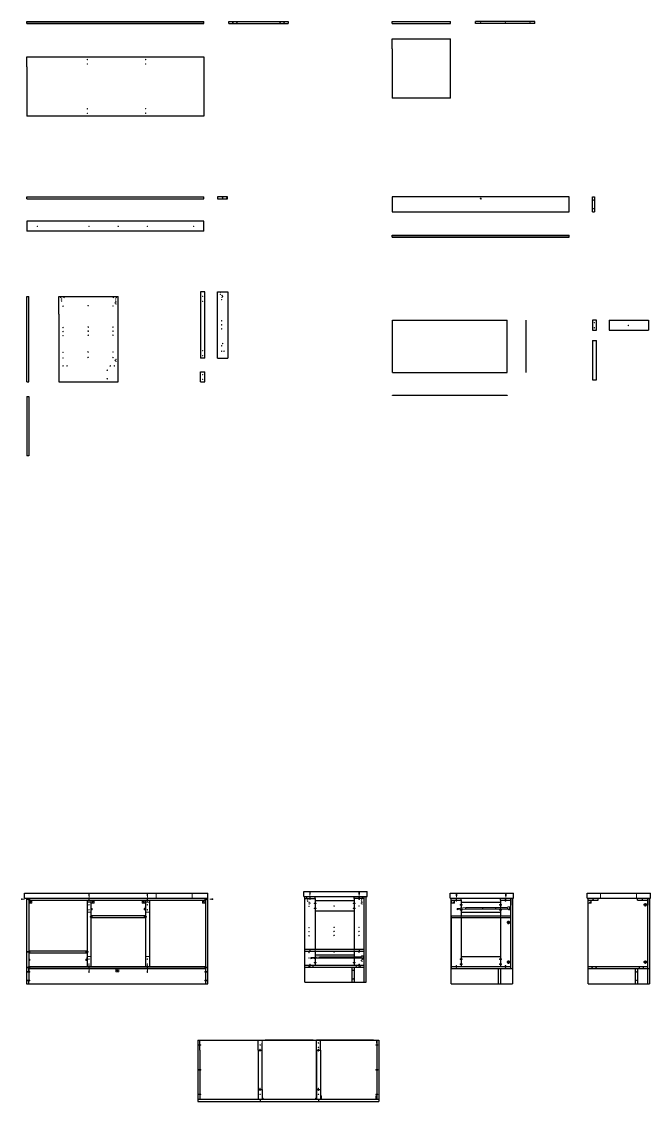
# Model space of a CAD drawing. Header units: millimetres. Extents: x 752 to 3450, y 1167 to 2321.
# Drawn here: x 752 to 1377, y 1233 to 2307 of the extents above; entities that cross this region are included whole.
import ezdxf

# ---------------------------------------------------------------- set-up
doc = ezdxf.new("R2010")
doc.units = ezdxf.units.MM
for name, color, linetype, lineweight in [('Giunzioni', 3, 'Continuous', 18), ('Parti nascoste', 2, 'Continuous', 9), ('Struttura', 7, 'Continuous', 30)]:
    doc.layers.add(name, color=color, linetype=linetype, lineweight=lineweight)

msp = doc.modelspace()

# ---------------------------------------------------------------- linework, layer by layer
at = {"layer": 'Giunzioni'}
for p, q in [((751.8, 1434.7), (752.5, 1434.7)), ((751.8, 1434.7), (751.8, 1434.2)), ((751.8, 1434.2), (752.5, 1434.2)), ((754.8, 1434.4), (752.5, 1434.7)), ((752.5, 1434.2), (754.8, 1434.4)), ((752.7, 1434.2), (752.6, 1434.6)), ((752.8, 1434.2), (752.8, 1434.6)), ((753, 1434.2), (753, 1434.6)), ((753.2, 1434.2), (753.2, 1434.6)), ((753.4, 1434.3), (753.4, 1434.6)), ((753.6, 1434.3), (753.6, 1434.5)), ((753.8, 1434.3), (753.8, 1434.5)), ((754, 1434.3), (754, 1434.5)), ((754.2, 1434.4), (754.2, 1434.5)), ((754.4, 1434.4), (754.4, 1434.4)), ((758.8, 1433.4), (758.8, 1430.4)), ((758.8, 1433.4), (762, 1433.4)), ((762, 1430.4), (758.8, 1430.4)), ((759, 1430.4), (759, 1433.4)), ((759, 1430.4), (759, 1433.4)), ((762, 1433.4), (762, 1430.4)), ((820.8, 1433.4), (820.8, 1430.4)), ((820.8, 1433.4), (824, 1433.4)), ((824, 1430.4), (820.8, 1430.4)), ((821, 1430.4), (821, 1433.4)), ((821, 1430.4), (821, 1433.4)), ((824, 1433.4), (824, 1430.4)), ((874.8, 1433.4), (871.6, 1433.4)), ((871.6, 1433.4), (871.6, 1430.4)), ((871.6, 1430.4), (874.8, 1430.4)), ((874.6, 1430.4), (874.6, 1433.4)), ((874.6, 1430.4), (874.6, 1433.4)), ((874.8, 1433.4), (874.8, 1430.4)), ((934.8, 1433.4), (931.6, 1433.4)), ((931.6, 1433.4), (931.6, 1430.4)), ((931.6, 1430.4), (934.8, 1430.4)), ((934.6, 1430.4), (934.6, 1433.4)), ((934.6, 1430.4), (934.6, 1433.4)), ((934.8, 1433.4), (934.8, 1430.4)), ((938.8, 1434.4), (941, 1434.7)), ((941, 1434.2), (938.8, 1434.4)), ((939.1, 1434.4), (939.1, 1434.4)), ((939.3, 1434.4), (939.3, 1434.5)), ((939.5, 1434.3), (939.5, 1434.5)), ((939.7, 1434.3), (939.7, 1434.5)), ((939.9, 1434.3), (939.9, 1434.5)), ((940.1, 1434.3), (940.1, 1434.6)), ((940.3, 1434.2), (940.3, 1434.6)), ((940.5, 1434.2), (940.5, 1434.6)), ((940.7, 1434.2), (940.7, 1434.6)), ((940.9, 1434.2), (940.9, 1434.6)), ((941.8, 1434.7), (941, 1434.7)), ((941.8, 1434.2), (941, 1434.2)), ((941.8, 1434.7), (941.8, 1434.2)), ((1178.9, 1433.4), (1178.9, 1430.4)), ((1178.9, 1433.4), (1182.1, 1433.4)), ((1178.9, 1430.4), (1182.1, 1430.4)), ((1179.1, 1430.4), (1179.1, 1433.4)), ((1182.1, 1430.4), (1182.1, 1433.4)), ((1237.9, 1430.4), (1237.9, 1430.4)), ((1315, 1433.4), (1315, 1430.4)), ((1315, 1433.4), (1318.2, 1433.4)), ((1315, 1430.4), (1318.2, 1430.4)), ((1315.2, 1430.4), (1315.2, 1433.4)), ((1318.2, 1430.4), (1318.2, 1433.4)), ((1373.7, 1429.4), (1370.5, 1429.4)), ((1370.5, 1429.4), (1370.5, 1428.4)), ((1370.5, 1428.4), (1373.7, 1428.4)), ((1371.4, 1430.2), (1371.4, 1429.4)), ((1371.4, 1430.2), (1371.4, 1430.2)), ((1371.4, 1430.2), (1372.2, 1430.2)), ((1371.4, 1427.6), (1371.4, 1428.4)), ((1372.2, 1429.4), (1372.2, 1430.2)), ((1372.2, 1428.4), (1372.2, 1427.6)), ((1374, 1430.4), (1373.7, 1430.4)), ((1373.7, 1430.4), (1373.7, 1427.4)), ((1374, 1430.4), (1374, 1427.4)), ((1374, 1430.4), (1374, 1430.4)), ((820.8, 1426.8), (820.8, 1423.8)), ((820.8, 1426.8), (821, 1426.8)), ((821, 1423.8), (820.8, 1423.8)), ((821, 1426.8), (821, 1423.8)), ((822, 1425.3), (821, 1425.3)), ((821, 1423.8), (822, 1423.8)), ((822, 1425.3), (822, 1423.8)), ((873.6, 1425.3), (874.6, 1425.3)), ((873.6, 1425.3), (873.6, 1423.8)), ((874.6, 1423.8), (873.6, 1423.8)), ((874.8, 1426.8), (874.6, 1426.8)), ((874.6, 1426.8), (874.6, 1423.8)), ((874.6, 1423.8), (874.8, 1423.8)), ((874.8, 1423.8), (874.8, 1426.8)), ((1184.9, 1425.3), (1193.5, 1426.1)), ((1193.5, 1425.8), (1184.9, 1425)), ((1184.9, 1423.8), (1184.9, 1425.3)), ((1184.9, 1423.8), (1184.9, 1425.3)), ((1193.5, 1424.6), (1184.9, 1423.8)), ((1234.5, 1426.1), (1193.5, 1426.1)), ((1193.5, 1425.8), (1233, 1425.8)), ((1193.5, 1424.6), (1235.2, 1424.6)), ((1234.5, 1425.8), (1233, 1425.8)), ((1235.5, 1426.8), (1234.5, 1426.1)), ((1234.5, 1426.1), (1234.5, 1425.8)), ((1236.2, 1423.8), (1235.2, 1424.6)), ((1237.7, 1426.8), (1235.5, 1426.8)), ((1237.7, 1423.8), (1236.2, 1423.8)), ((1237.7, 1426.8), (1237.7, 1423.8)), ((1371.4, 1427.6), (1372.2, 1427.6)), ((1374, 1427.4), (1373.7, 1427.4)), ((1237.6, 1411.9), (1234.4, 1411.9)), ((1234.4, 1411.9), (1234.4, 1410.9)), ((1234.4, 1410.9), (1237.6, 1410.9)), ((1235.3, 1412.7), (1235.3, 1411.9)), ((1235.3, 1412.7), (1235.3, 1412.7)), ((1235.3, 1412.7), (1236.1, 1412.7)), ((1235.3, 1410.1), (1235.3, 1410.9)), ((1235.3, 1410.1), (1236.1, 1410.1)), ((1236.1, 1411.9), (1236.1, 1412.7)), ((1236.1, 1410.9), (1236.1, 1410.1)), ((1237.9, 1412.9), (1237.6, 1412.9)), ((1237.6, 1412.9), (1237.6, 1409.9)), ((1237.9, 1409.9), (1237.6, 1409.9)), ((1237.9, 1412.9), (1237.9, 1409.9)), ((758.8, 1376.4), (758.8, 1373.4)), ((758.8, 1376.4), (759, 1376.4)), ((759, 1376.4), (759, 1373.4)), ((760, 1374.9), (759, 1374.9)), ((760, 1374.9), (760, 1373.4)), ((815.6, 1373.4), (815.6, 1374.9)), ((815.6, 1374.9), (816.6, 1374.9)), ((815.6, 1374.9), (815.6, 1373.4)), ((816.8, 1376.4), (816.6, 1376.4)), ((816.6, 1376.4), (816.6, 1373.4)), ((816.8, 1373.4), (816.8, 1376.4)), ((1039.5, 1376.5), (1048.1, 1377.2)), ((1048.1, 1376.9), (1039.5, 1376.2)), ((1039.5, 1375), (1039.5, 1376.5)), ((1039.5, 1375), (1039.5, 1376.5)), ((1048.1, 1375.7), (1039.5, 1375)), ((1089.1, 1377.2), (1048.1, 1377.2)), ((1048.1, 1376.9), (1087.5, 1376.9)), ((1048.1, 1375.7), (1089.8, 1375.7)), ((1089.1, 1376.9), (1087.5, 1376.9)), ((1090, 1378), (1089.1, 1377.2)), ((1089.1, 1377.2), (1089.1, 1376.9)), ((1090.8, 1375), (1089.8, 1375.7)), ((1092.3, 1378), (1090, 1378)), ((1092.3, 1375), (1090.8, 1375)), ((1092.3, 1378), (1092.3, 1375)), ((1094.5, 1378), (1094.5, 1378)), ((758.8, 1373.4), (760, 1373.4)), ((816.6, 1373.4), (815.6, 1373.4)), ((816.6, 1373.4), (816.8, 1373.4)), ((1080.5, 1367), (1077.3, 1367)), ((1077.3, 1367), (1077.3, 1366.8)), ((1077.3, 1366.8), (1080.3, 1366.8)), ((1080.3, 1366.8), (1080.3, 1363.8)), ((1080.3, 1363.8), (1080.5, 1363.8)), ((1080.5, 1363.8), (1080.5, 1367)), ((1225.9, 1365.4), (1222.7, 1365.4)), ((1222.7, 1365.4), (1222.7, 1365.2)), ((1222.7, 1365.2), (1225.7, 1365.2)), ((1225.7, 1365.2), (1225.7, 1362.2)), ((1225.9, 1362.2), (1225.9, 1365.4)), ((1237.6, 1372.4), (1234.4, 1372.4)), ((1234.4, 1372.4), (1234.4, 1371.4)), ((1234.4, 1371.4), (1237.6, 1371.4)), ((1235.3, 1373.2), (1235.3, 1372.4)), ((1235.3, 1373.2), (1235.3, 1373.2)), ((1235.3, 1373.2), (1236.1, 1373.2)), ((1235.3, 1370.6), (1235.3, 1371.4)), ((1235.3, 1370.6), (1236.1, 1370.6)), ((1236.1, 1372.4), (1236.1, 1373.2)), ((1236.1, 1371.4), (1236.1, 1370.6)), ((1237.9, 1373.4), (1237.6, 1373.4)), ((1237.6, 1373.4), (1237.6, 1370.4)), ((1237.9, 1370.4), (1237.6, 1370.4)), ((1237.9, 1373.4), (1237.9, 1370.4)), ((1373.7, 1372.4), (1370.5, 1372.4)), ((1370.5, 1372.4), (1370.5, 1371.4)), ((1370.5, 1371.4), (1373.7, 1371.4)), ((1371.4, 1373.2), (1371.4, 1372.4)), ((1371.4, 1373.2), (1371.4, 1373.2)), ((1371.4, 1373.2), (1372.2, 1373.2)), ((1371.4, 1370.6), (1371.4, 1371.4)), ((1371.4, 1370.6), (1372.2, 1370.6)), ((1372.2, 1372.4), (1372.2, 1373.2)), ((1372.2, 1371.4), (1372.2, 1370.6)), ((1374, 1373.4), (1373.7, 1373.4)), ((1373.7, 1373.4), (1373.7, 1370.4)), ((1374, 1370.4), (1373.7, 1370.4)), ((1374, 1373.4), (1374, 1370.4)), ((1225.7, 1362.2), (1225.9, 1362.2)), ((932.1, 1294.4), (928.9, 1294.4)), ((929.1, 1291.2), (928.9, 1291.2)), ((932.1, 1294.2), (929.1, 1294.2)), ((929.1, 1294.2), (929.1, 1291.2)), ((932.1, 1294.4), (932.1, 1294.2)), ((994.1, 1294.4), (990.9, 1294.4)), ((990.9, 1291.2), (990.9, 1294.4)), ((991.1, 1291.2), (990.9, 1291.2)), ((991.1, 1288.4), (990.9, 1288.4)), ((994.1, 1294.2), (991.1, 1294.2)), ((991.1, 1294.2), (991.1, 1291.2)), ((991.1, 1236.6), (991.1, 1288.4)), ((994.1, 1294.4), (994.1, 1294.2)), ((1041.7, 1294.4), (1041.7, 1294.2)), ((1041.7, 1294.4), (1044.9, 1294.4)), ((1041.7, 1294.2), (1044.7, 1294.2)), ((1044.7, 1294.2), (1044.7, 1291.2)), ((1044.7, 1291.2), (1044.9, 1291.2)), ((1044.7, 1287.4), (1044.7, 1288.4)), ((1044.7, 1288.4), (1044.9, 1288.4)), ((1044.9, 1291.2), (1044.9, 1294.4)), ((1101.7, 1294.4), (1101.7, 1294.2)), ((1101.7, 1294.4), (1104.9, 1294.4)), ((1101.7, 1294.2), (1104.7, 1294.2)), ((1104.7, 1294.2), (1104.7, 1291.2)), ((1104.7, 1291.2), (1104.9, 1291.2)), ((1044.7, 1236.6), (1044.7, 1287.4)), ((991.1, 1238.6), (990.9, 1238.6)), ((991.1, 1235.6), (990.9, 1235.6)), ((991.1, 1235.6), (991.1, 1236.6)), ((991.9, 1236.6), (991.1, 1236.6)), ((991.1, 1235.6), (991.9, 1235.6)), ((991.9, 1236.6), (991.9, 1235.6)), ((1043.9, 1236.6), (1044.7, 1236.6)), ((1043.9, 1236.6), (1043.9, 1235.6)), ((1044.7, 1235.6), (1043.9, 1235.6)), ((1044.7, 1238.6), (1044.9, 1238.6)), ((1044.7, 1235.6), (1044.7, 1236.6)), ((1044.7, 1235.6), (1044.9, 1235.6)), ((1048.9, 1235.7), (1048.9, 1238.9)), ((1048.9, 1238.9), (1049.9, 1238.9)), ((1049.2, 1238), (1048.9, 1238)), ((1048.9, 1237.2), (1049.2, 1237.2)), ((1048.9, 1235.4), (1048.9, 1235.7)), ((1048.9, 1235.7), (1051.9, 1235.7)), ((1049.2, 1237.2), (1049.2, 1238)), ((1049.9, 1238.9), (1049.9, 1235.7)), ((1051.9, 1235.7), (1051.9, 1235.4)), ((1104.9, 1235.7), (1101.9, 1235.7)), ((1101.9, 1235.7), (1101.9, 1235.4)), ((1104.9, 1238.9), (1103.9, 1238.9)), ((1103.9, 1238.9), (1103.9, 1235.7)), ((1104.6, 1237.2), (1104.6, 1238)), ((1104.6, 1238), (1104.9, 1238)), ((1104.9, 1237.2), (1104.6, 1237.2)), ((1104.9, 1235.7), (1104.9, 1238.9)), ((1104.9, 1235.4), (1104.9, 1235.7))]:
    msp.add_line(p, q, dxfattribs=at)
for centre, radius in [((961.8, 2306), 0.25), ((965.8, 2306), 0.25), ((1008.8, 2306), 0.25), ((1012.8, 2306), 0.25), ((1208.2, 2306), 0.248), ((1232.7, 2306), 0.248), ((1257.2, 2306), 0.248), ((817.2, 2269.3), 0.25), ((875.1, 2269.3), 0.25), ((817.2, 2264.9), 0.25), ((875.1, 2264.9), 0.25), ((817.1, 2220.3), 0.25), ((817.1, 2215.8), 0.25), ((875.1, 2220.4), 0.25), ((875.1, 2215.9), 0.25), ((951.6, 2131.8), 0.25), ((955.8, 2131.8), 0.2), ((1208.3, 2131.1), 0.5), ((1320.3, 2129.5), 0.25), ((1320.3, 2121), 0.25), ((767.4, 2103.4), 0.25), ((818.8, 2103.5), 0.25), ((847.8, 2103.5), 0.25), ((876.8, 2103.4), 0.25), ((922.9, 2103.5), 0.25), ((790.6, 2032.7), 0.25), ((791.5, 2031.2), 0.25), ((791.5, 2029.2), 0.25), ((793.9, 2032.7), 0.25), ((842.9, 2032.7), 0.25), ((845.3, 2031.2), 0.25), ((845.3, 2029.2), 0.25), ((846.1, 2032.7), 0.25), ((931.8, 2033.8), 0.25), ((949.4, 2037.8), 0.25), ((949.4, 2035.8), 0.25), ((950.7, 2030.6), 0.248), ((950.9, 2034.7), 0.2), ((950.9, 2032.9), 0.2), ((951.8, 2033.8), 0.2), ((792.9, 2024), 0.248), ((817.9, 2024.5), 0.248), ((842.7, 2024.3), 0.248), ((844.8, 2027.2), 0.2), ((845.7, 2028.1), 0.2), ((845.7, 2026.3), 0.2), ((931.8, 2028.8), 0.25), ((950.7, 2009.5), 0.248), ((1321.3, 2007.6), 0.25), ((792.9, 2002.8), 0.248), ((792.9, 1998.8), 0.248), ((818, 2003.2), 0.248), ((818, 1999.2), 0.248), ((842.7, 2003.2), 0.248), ((842.7, 1999.2), 0.248), ((950.7, 2005.5), 0.248), ((950.7, 2001.5), 0.248), ((1321.3, 2002.6), 0.25), ((1355.1, 2004.9), 0.248), ((792.9, 1994.8), 0.248), ((818, 1995.2), 0.248), ((842.7, 1995.2), 0.248), ((951.7, 1986.9), 0.25), ((792.9, 1978.1), 0.248), ((817.9, 1978.6), 0.248), ((842.7, 1978.5), 0.248), ((931.8, 1979.8), 0.25), ((950.7, 1984.7), 0.248), ((950.7, 1979.3), 0.248), ((953, 1979.3), 0.248), ((792.9, 1972.6), 0.248), ((792.9, 1964.7), 0.25), ((796.9, 1964.7), 0.25), ((817.9, 1973.1), 0.248), ((839.9, 1964.7), 0.25), ((842.7, 1973), 0.248), ((843.9, 1964.7), 0.25), ((844.8, 1970.2), 0.2), ((845.7, 1971.1), 0.2), ((845.7, 1969.3), 0.2), ((931.8, 1974.8), 0.25), ((836.9, 1960.4), 0.25), ((931.8, 1955.9), 0.25), ((836.9, 1951.9), 0.25), ((931.8, 1951.4), 0.25), ((760.5, 1431.9), 0.5), ((822.5, 1431.9), 0.5), ((873.1, 1431.9), 0.5), ((933.1, 1431.9), 0.5), ((1035.2, 1436), 0.25), ((1036.1, 1434.5), 0.25), ((1036.1, 1432.5), 0.25), ((1037.7, 1431.4), 0.2), ((1037.7, 1429.6), 0.2), ((1038.5, 1436), 0.25), ((1038.6, 1430.5), 0.2), ((1062.5, 1427.7), 0.248), ((1087.5, 1436), 0.25), ((1089.4, 1430.5), 0.2), ((1089.8, 1434.5), 0.25), ((1089.8, 1432.5), 0.25), ((1090.3, 1431.4), 0.2), ((1090.3, 1429.6), 0.2), ((1090.7, 1436), 0.25), ((1180.7, 1432.9), 0.25), ((1180.7, 1430.9), 0.25), ((1181.5, 1432.9), 0.25), ((1181.5, 1430.9), 0.25), ((1316.8, 1432.9), 0.25), ((1316.8, 1430.9), 0.25), ((1317.6, 1432.9), 0.25), ((1317.6, 1430.9), 0.25), ((1370.9, 1428.9), 0.2), ((1371.8, 1429.8), 0.2), ((1371.8, 1428), 0.2), ((1372.5, 1428.9), 0.2), ((1037.5, 1427.3), 0.248), ((1087.3, 1427.6), 0.248), ((1185.2, 1424.8), 0.248), ((1193.4, 1425.1), 0.248), ((1210.3, 1425.1), 0.248), ((1223, 1425.1), 0.248), ((1235, 1425.1), 0.248), ((1237, 1424.6), 0.75), ((1236.8, 1426.3), 0.248), ((1237, 1424.6), 0.321), ((1237, 1424.6), 0.0933), ((1062.5, 1406.4), 0.248), ((1087.3, 1406.4), 0.248), ((1234.8, 1411.4), 0.2), ((1235.7, 1412.3), 0.2), ((1235.7, 1410.5), 0.2), ((1236.4, 1411.4), 0.2), ((1037.5, 1406.1), 0.248), ((1037.5, 1402.1), 0.248), ((1037.5, 1398.1), 0.248), ((1062.5, 1402.4), 0.248), ((1062.5, 1398.4), 0.248), ((1087.3, 1402.4), 0.248), ((1087.3, 1398.4), 0.248), ((1037.5, 1381.4), 0.248), ((1037.5, 1375.9), 0.248), ((1039.7, 1375.9), 0.248), ((1047.9, 1376.2), 0.248), ((1062.5, 1381.9), 0.248), ((1062.5, 1376.4), 0.248), ((1064.8, 1376.2), 0.248), ((1077.6, 1376.2), 0.248), ((1087.3, 1381.7), 0.248), ((1087.3, 1376.2), 0.248), ((1089.5, 1376.2), 0.248), ((1090.3, 1374.4), 0.2), ((1091.5, 1375.7), 0.75), ((1091.3, 1377.5), 0.248), ((1091.5, 1375.7), 0.321), ((1091.5, 1375.7), 0.0933), ((1037.5, 1367.9), 0.25), ((1041.5, 1367.9), 0.25), ((1081.5, 1363.7), 0.25), ((1084.5, 1368), 0.25), ((1088.5, 1368), 0.25), ((1089.4, 1373.5), 0.2), ((1090.3, 1372.6), 0.2), ((1234.8, 1371.9), 0.2), ((1235.7, 1372.8), 0.2), ((1235.7, 1371), 0.2), ((1236.4, 1371.9), 0.2), ((1370.9, 1371.9), 0.2), ((1371.8, 1372.8), 0.2), ((1371.8, 1371), 0.2), ((1372.5, 1371.9), 0.2), ((1081.5, 1355.2), 0.25), ((989, 1289.4), 0.25), ((1046.9, 1291.6), 0.25), ((1046.9, 1287.1), 0.25), ((988.9, 1240.4), 0.25), ((1046.9, 1240.5), 0.25)]:
    msp.add_circle(centre, radius, dxfattribs=at)
at = {"layer": 'Parti nascoste'}
for p, q in [((818.5, 1439.3), (818.5, 1438.6)), ((818.5, 1439.3), (819, 1439.3)), ((819, 1439.3), (819, 1438.6)), ((876.5, 1439.3), (876.5, 1438.6)), ((876.5, 1439.3), (877, 1439.3)), ((877, 1439.3), (877, 1438.6)), ((885.6, 1435.4), (885.6, 1440.4)), ((921.5, 1435.4), (921.5, 1440.4)), ((1038.2, 1441), (1038.2, 1440.2)), ((1038.2, 1441), (1038.7, 1441)), ((1038.4, 1438), (1038.2, 1440.2)), ((1038.7, 1440.1), (1038.2, 1440.1)), ((1038.7, 1439.9), (1038.2, 1439.9)), ((1038.6, 1439.7), (1038.3, 1439.7)), ((1038.6, 1439.5), (1038.3, 1439.5)), ((1038.6, 1439.3), (1038.3, 1439.3)), ((1038.6, 1439.1), (1038.3, 1439.1)), ((1038.5, 1438.9), (1038.3, 1438.9)), ((1038.7, 1440.2), (1038.4, 1438)), ((1038.5, 1438.7), (1038.4, 1438.7)), ((1038.7, 1441), (1038.7, 1440.2)), ((1087.2, 1441), (1087.2, 1440.2)), ((1087.2, 1441), (1087.7, 1441)), ((1087.5, 1438), (1087.2, 1440.2)), ((1087.7, 1440.1), (1087.2, 1440.1)), ((1087.7, 1439.9), (1087.2, 1439.9)), ((1087.7, 1439.7), (1087.3, 1439.7)), ((1087.6, 1439.5), (1087.3, 1439.5)), ((1087.6, 1439.3), (1087.3, 1439.3)), ((1087.6, 1439.1), (1087.3, 1439.1)), ((1087.6, 1438.9), (1087.4, 1438.9)), ((1087.5, 1438.7), (1087.4, 1438.7)), ((1087.7, 1440.2), (1087.5, 1438)), ((1087.7, 1441), (1087.7, 1440.2)), ((1183.9, 1439.4), (1183.9, 1438.7)), ((1183.9, 1439.4), (1184.4, 1439.4)), ((1184.2, 1436.4), (1183.9, 1438.7)), ((1184.4, 1438.7), (1184.2, 1436.4)), ((1184.4, 1439.4), (1184.4, 1438.7)), ((1232.9, 1439.4), (1232.9, 1438.7)), ((1232.9, 1439.4), (1233.4, 1439.4)), ((1233.2, 1436.4), (1232.9, 1438.7)), ((1233.4, 1438.7), (1233.2, 1436.4)), ((1233.4, 1439.4), (1233.4, 1438.7)), ((1327.2, 1440.4), (1327.2, 1435.4)), ((1363, 1440.4), (1363, 1435.4)), ((758.8, 1434.7), (757.8, 1434.7)), ((757.8, 1434.7), (757.8, 1434.2)), ((758.8, 1434.2), (757.8, 1434.2)), ((758.8, 1434.7), (759.8, 1434.7)), ((758.8, 1434.2), (759.8, 1434.2)), ((759.8, 1434.7), (759.8, 1434.2)), ((820.8, 1431.4), (816.8, 1431.4)), ((818.8, 1436.3), (818.5, 1438.6)), ((819, 1438.4), (818.5, 1438.4)), ((818.5, 1432.4), (818.5, 1434.4)), ((819, 1434.4), (818.5, 1434.4)), ((818.5, 1432.4), (819, 1432.4)), ((819, 1438.2), (818.6, 1438.2)), ((819, 1438), (818.6, 1438)), ((818.9, 1437.8), (818.6, 1437.8)), ((818.9, 1437.6), (818.6, 1437.6)), ((818.9, 1437.4), (818.6, 1437.4)), ((818.9, 1437.2), (818.7, 1437.2)), ((818.8, 1437), (818.7, 1437)), ((818.8, 1436.8), (818.7, 1436.8)), ((818.8, 1436.6), (818.7, 1436.6)), ((819, 1438.6), (818.8, 1436.3)), ((819, 1432.4), (819, 1434.4)), ((878.8, 1431.4), (874.8, 1431.4)), ((876.8, 1436.3), (876.5, 1438.6)), ((877, 1438.4), (876.5, 1438.4)), ((876.5, 1432.4), (876.5, 1434.4)), ((877, 1434.4), (876.5, 1434.4)), ((876.5, 1432.4), (877, 1432.4)), ((877, 1438.2), (876.6, 1438.2)), ((877, 1438), (876.6, 1438)), ((876.9, 1437.8), (876.6, 1437.8)), ((876.9, 1437.6), (876.6, 1437.6)), ((876.9, 1437.4), (876.6, 1437.4)), ((876.9, 1437.2), (876.7, 1437.2)), ((876.8, 1437), (876.7, 1437)), ((876.8, 1436.8), (876.7, 1436.8)), ((876.8, 1436.6), (876.7, 1436.6)), ((877, 1438.6), (876.8, 1436.3)), ((877, 1432.4), (877, 1434.4)), ((935.8, 1434.7), (933.8, 1434.7)), ((933.8, 1434.7), (933.8, 1434.2)), ((935.8, 1434.2), (933.8, 1434.2)), ((935.8, 1434.2), (935.8, 1434.7)), ((1038.2, 1434), (1038.2, 1436)), ((1038.7, 1436), (1038.2, 1436)), ((1038.7, 1434), (1038.2, 1434)), ((1038.5, 1438.5), (1038.4, 1438.5)), ((1038.5, 1438.3), (1038.4, 1438.3)), ((1038.7, 1434), (1038.7, 1436)), ((1043.5, 1430.6), (1042.5, 1430.6)), ((1042.5, 1430.6), (1042.5, 1430.1)), ((1043.5, 1430.1), (1042.5, 1430.1)), ((1043.5, 1430.6), (1044.5, 1430.6)), ((1043.5, 1430.1), (1044.5, 1430.1)), ((1044.5, 1430.6), (1044.5, 1430.1)), ((1082.5, 1430.6), (1081.5, 1430.6)), ((1081.5, 1430.6), (1081.5, 1430.1)), ((1082.5, 1430.1), (1081.5, 1430.1)), ((1082.5, 1430.6), (1083.5, 1430.6)), ((1082.5, 1430.1), (1083.5, 1430.1)), ((1083.5, 1430.6), (1083.5, 1430.1)), ((1087.2, 1434), (1087.2, 1436)), ((1087.7, 1436), (1087.2, 1436)), ((1087.7, 1434), (1087.2, 1434)), ((1087.5, 1438.5), (1087.4, 1438.5)), ((1087.5, 1438.3), (1087.4, 1438.3)), ((1087.7, 1434), (1087.7, 1436)), ((1183.7, 1432.4), (1183.7, 1434.4)), ((1184.2, 1434.4), (1183.7, 1434.4)), ((1184.2, 1432.4), (1183.7, 1432.4)), ((1184.4, 1438.5), (1183.9, 1438.6)), ((1184.4, 1438.4), (1184, 1438.4)), ((1184.4, 1438.2), (1184, 1438.2)), ((1184.3, 1437.9), (1184, 1437.9)), ((1184.3, 1437.7), (1184, 1437.7)), ((1184.3, 1437.6), (1184, 1437.6)), ((1184.3, 1437.4), (1184.1, 1437.4)), ((1184.3, 1437.2), (1184.1, 1437.2)), ((1184.2, 1437), (1184.1, 1437)), ((1184.2, 1436.8), (1184.1, 1436.8)), ((1184.2, 1432.4), (1184.2, 1434.4)), ((1188.9, 1429.1), (1187.9, 1429.1)), ((1187.9, 1429.1), (1187.9, 1428.6)), ((1188.9, 1428.6), (1187.9, 1428.6)), ((1188.9, 1429.1), (1189.9, 1429.1)), ((1188.9, 1428.6), (1189.9, 1428.6)), ((1189.9, 1429.1), (1189.9, 1428.6)), ((1227.9, 1429.1), (1226.9, 1429.1)), ((1226.9, 1429.1), (1226.9, 1428.6)), ((1227.9, 1428.6), (1226.9, 1428.6)), ((1227.9, 1429.1), (1228.9, 1429.1)), ((1227.9, 1428.6), (1228.9, 1428.6)), ((1228.9, 1429.1), (1228.9, 1428.6)), ((1232.7, 1432.4), (1232.7, 1434.4)), ((1233.2, 1434.4), (1232.7, 1434.4)), ((1233.2, 1432.4), (1232.7, 1432.4)), ((1233.4, 1438.5), (1233, 1438.6)), ((1233.4, 1438.4), (1233, 1438.4)), ((1233.4, 1438.2), (1233, 1438.2)), ((1233.4, 1437.9), (1233, 1437.9)), ((1233.3, 1437.7), (1233, 1437.7)), ((1233.3, 1437.6), (1233.1, 1437.6)), ((1233.3, 1437.4), (1233.1, 1437.4)), ((1233.3, 1437.2), (1233.1, 1437.2)), ((1233.3, 1437), (1233.1, 1437)), ((1233.2, 1436.8), (1233.2, 1436.8)), ((1233.2, 1432.4), (1233.2, 1434.4)), ((816.8, 1421.4), (820.8, 1421.4)), ((874.8, 1421.4), (878.8, 1421.4)), ((1043.5, 1425.6), (1042.5, 1425.6)), ((1042.5, 1425.6), (1042.5, 1425.1)), ((1043.5, 1425.1), (1042.5, 1425.1)), ((1043.5, 1425.6), (1044.5, 1425.6)), ((1043.5, 1425.1), (1044.5, 1425.1)), ((1044.5, 1425.6), (1044.5, 1425.1)), ((1082.5, 1425.6), (1081.5, 1425.6)), ((1081.5, 1425.6), (1081.5, 1425.1)), ((1082.5, 1425.1), (1081.5, 1425.1)), ((1082.5, 1425.6), (1083.5, 1425.6)), ((1082.5, 1425.1), (1083.5, 1425.1)), ((1083.5, 1425.6), (1083.5, 1425.1)), ((1189.9, 1424.1), (1187.9, 1424.1)), ((1187.9, 1424.1), (1187.9, 1423.8)), ((1187.9, 1423.8), (1187.9, 1423.6)), ((1188.9, 1423.6), (1187.9, 1423.6)), ((1188.9, 1425.7), (1188.9, 1424.2)), ((1188.9, 1423.6), (1189.9, 1423.6)), ((1188.9, 1415.8), (1188.9, 1417.8)), ((1189.9, 1424.1), (1189.9, 1423.8)), ((1189.9, 1423.8), (1189.9, 1423.6)), ((1228.9, 1424.1), (1226.9, 1424.1)), ((1226.9, 1424.1), (1226.9, 1423.8)), ((1226.9, 1423.8), (1226.9, 1423.6)), ((1227.9, 1423.6), (1226.9, 1423.6)), ((1227.9, 1424.6), (1227.9, 1426)), ((1227.9, 1423.6), (1228.9, 1423.6)), ((1227.9, 1415.8), (1227.9, 1417.8)), ((1228.9, 1424.1), (1228.9, 1423.8)), ((1228.9, 1423.8), (1228.9, 1423.6)), ((1237.9, 1423.8), (1237.9, 1423.8)), ((1374, 1423.8), (1374, 1423.8)), ((819.8, 1417.1), (821.8, 1417.1)), ((819.8, 1417.1), (819.8, 1416.6)), ((819.8, 1416.6), (821.8, 1416.6)), ((821.8, 1417.1), (821.8, 1416.6)), ((873.8, 1417.1), (875.8, 1417.1)), ((873.8, 1417.1), (873.8, 1416.6)), ((873.8, 1416.6), (875.8, 1416.6)), ((875.8, 1417.1), (875.8, 1416.6)), ((758.8, 1382.3), (757.8, 1382.3)), ((757.8, 1382.3), (757.8, 1381.8)), ((758.8, 1381.8), (757.8, 1381.8)), ((758.8, 1382.3), (759.8, 1382.3)), ((758.8, 1381.8), (759.8, 1381.8)), ((759.8, 1382.3), (759.8, 1381.8)), ((816.8, 1382.3), (815.8, 1382.3)), ((815.8, 1382.3), (815.8, 1381.8)), ((816.8, 1381.8), (815.8, 1381.8)), ((816.8, 1382.3), (817.8, 1382.3)), ((816.8, 1381.8), (817.8, 1381.8)), ((820.8, 1377.4), (816.8, 1377.4)), ((817.8, 1382.3), (817.8, 1381.8)), ((878.8, 1377.4), (874.8, 1377.4)), ((1043.5, 1376.6), (1042.5, 1376.6)), ((1042.5, 1376.6), (1042.5, 1376.1)), ((1043.5, 1376.1), (1042.5, 1376.1)), ((1043.5, 1384.6), (1043.5, 1382.6)), ((1043.5, 1376.8), (1043.5, 1376.1)), ((1043.5, 1376.6), (1044.5, 1376.6)), ((1043.5, 1376.1), (1044.5, 1376.1)), ((1043.5, 1376.1), (1043.5, 1375.3)), ((1044.5, 1376.6), (1044.5, 1376.1)), ((1082.5, 1376.6), (1081.5, 1376.6)), ((1081.5, 1376.6), (1081.5, 1376.1)), ((1082.5, 1376.1), (1081.5, 1376.1)), ((1082.5, 1384.6), (1082.5, 1382.6)), ((1082.5, 1377.2), (1082.5, 1376.1)), ((1082.5, 1376.6), (1083.5, 1376.6)), ((1082.5, 1376.1), (1083.5, 1376.1)), ((1082.5, 1375.7), (1082.5, 1376.1)), ((1083.5, 1376.6), (1083.5, 1376.1)), ((1188.9, 1375.1), (1187.9, 1375.1)), ((1187.9, 1375.1), (1187.9, 1374.6)), ((1188.9, 1374.6), (1187.9, 1374.6)), ((1188.9, 1375.1), (1189.9, 1375.1)), ((1188.9, 1374.6), (1189.9, 1374.6)), ((1189.9, 1375.1), (1189.9, 1374.6)), ((1227.9, 1375.1), (1226.9, 1375.1)), ((1226.9, 1375.1), (1226.9, 1374.6)), ((1227.9, 1374.6), (1226.9, 1374.6)), ((1227.9, 1375.1), (1228.9, 1375.1)), ((1227.9, 1374.6), (1228.9, 1374.6)), ((1228.9, 1375.1), (1228.9, 1374.6)), ((758.8, 1366.7), (757.8, 1366.7)), ((757.8, 1366.7), (757.8, 1366.2)), ((758.8, 1366.2), (757.8, 1366.2)), ((758.8, 1366.7), (759.8, 1366.7)), ((758.8, 1366.2), (759.8, 1366.2)), ((759.8, 1366.7), (759.8, 1366.2)), ((818.5, 1366.4), (818.5, 1368.4)), ((819, 1368.4), (818.5, 1368.4)), ((818.5, 1366.4), (819, 1366.4)), ((818.8, 1364.4), (818.5, 1362.2)), ((818.8, 1364.1), (818.7, 1364.1)), ((818.8, 1363.9), (818.7, 1363.9)), ((818.8, 1363.7), (818.7, 1363.7)), ((818.9, 1363.5), (818.7, 1363.5)), ((819, 1362.2), (818.8, 1364.4)), ((819, 1366.4), (819, 1368.4)), ((848.3, 1365.4), (845.3, 1365.4)), ((845.3, 1362.2), (845.3, 1365.4)), ((848.3, 1365.4), (848.3, 1362.2)), ((876.5, 1366.4), (876.5, 1368.4)), ((877, 1368.4), (876.5, 1368.4)), ((876.5, 1366.4), (877, 1366.4)), ((876.8, 1364.4), (876.5, 1362.2)), ((876.8, 1364.1), (876.7, 1364.1)), ((876.8, 1363.9), (876.7, 1363.9)), ((876.8, 1363.7), (876.7, 1363.7)), ((876.9, 1363.5), (876.7, 1363.5)), ((877, 1362.2), (876.8, 1364.4)), ((877, 1366.4), (877, 1368.4)), ((934.8, 1366.7), (933.8, 1366.7)), ((933.8, 1366.7), (933.8, 1366.2)), ((934.8, 1366.2), (933.8, 1366.2)), ((934.8, 1366.7), (935.8, 1366.7)), ((934.8, 1366.2), (935.8, 1366.2)), ((935.8, 1366.7), (935.8, 1366.2)), ((1038.2, 1368), (1038.2, 1370)), ((1038.7, 1370), (1038.2, 1370)), ((1038.7, 1368), (1038.2, 1368)), ((1038.7, 1368), (1038.7, 1370)), ((1043.5, 1371.6), (1042.5, 1371.6)), ((1042.5, 1371.6), (1042.5, 1371.1)), ((1043.5, 1371.1), (1042.5, 1371.1)), ((1043.5, 1371.6), (1044.5, 1371.6)), ((1043.5, 1371.1), (1044.5, 1371.1)), ((1044.5, 1371.6), (1044.5, 1371.1)), ((1082.5, 1371.6), (1081.5, 1371.6)), ((1081.5, 1371.6), (1081.5, 1371.1)), ((1082.5, 1371.1), (1081.5, 1371.1)), ((1082.5, 1371.6), (1083.5, 1371.6)), ((1082.5, 1371.1), (1083.5, 1371.1)), ((1083.5, 1371.6), (1083.5, 1371.1)), ((1087.2, 1368), (1087.2, 1370)), ((1087.7, 1370), (1087.2, 1370)), ((1087.7, 1368), (1087.2, 1368)), ((1087.7, 1368), (1087.7, 1370)), ((1183.7, 1366.4), (1183.7, 1368.4)), ((1184.2, 1368.4), (1183.7, 1368.4)), ((1184.2, 1366.4), (1183.7, 1366.4)), ((1184.2, 1366.4), (1184.2, 1368.4)), ((1188.9, 1370.1), (1187.9, 1370.1)), ((1187.9, 1370.1), (1187.9, 1369.6)), ((1188.9, 1369.6), (1187.9, 1369.6)), ((1188.9, 1370.1), (1189.9, 1370.1)), ((1188.9, 1369.6), (1189.9, 1369.6)), ((1189.9, 1370.1), (1189.9, 1369.6)), ((1227.9, 1370.1), (1226.9, 1370.1)), ((1226.9, 1370.1), (1226.9, 1369.6)), ((1227.9, 1369.6), (1226.9, 1369.6)), ((1227.9, 1370.1), (1228.9, 1370.1)), ((1227.9, 1369.6), (1228.9, 1369.6)), ((1228.9, 1370.1), (1228.9, 1369.6)), ((1232.7, 1366.4), (1232.7, 1368.4)), ((1233.2, 1368.4), (1232.7, 1368.4)), ((1233.2, 1366.4), (1232.7, 1366.4)), ((1233.2, 1366.4), (1233.2, 1368.4)), ((758.8, 1362.4), (757.8, 1362.4)), ((757.8, 1362.4), (757.8, 1361.9)), ((758.8, 1361.9), (757.8, 1361.9)), ((758.8, 1353.9), (757.8, 1353.9)), ((757.8, 1353.9), (757.8, 1353.4)), ((758.8, 1353.4), (757.8, 1353.4)), ((758.8, 1362.4), (759.8, 1362.4)), ((758.8, 1361.9), (759.8, 1361.9)), ((758.8, 1353.9), (759.8, 1353.9)), ((758.8, 1353.4), (759.8, 1353.4)), ((759.8, 1362.4), (759.8, 1361.9)), ((759.8, 1353.9), (759.8, 1353.4)), ((819, 1362.5), (818.5, 1362.5)), ((819, 1362.3), (818.5, 1362.3)), ((818.5, 1361.4), (818.5, 1362.2)), ((818.5, 1361.4), (819, 1361.4)), ((818.9, 1363.3), (818.6, 1363.3)), ((818.9, 1363.1), (818.6, 1363.1)), ((818.9, 1362.9), (818.6, 1362.9)), ((819, 1362.7), (818.6, 1362.7)), ((819, 1361.4), (819, 1362.2)), ((848.3, 1362.2), (845.3, 1362.2)), ((877, 1362.5), (876.5, 1362.5)), ((877, 1362.3), (876.5, 1362.3)), ((876.5, 1361.4), (876.5, 1362.2)), ((876.5, 1361.4), (877, 1361.4)), ((876.9, 1363.3), (876.6, 1363.3)), ((876.9, 1363.1), (876.6, 1363.1)), ((876.9, 1362.9), (876.6, 1362.9)), ((877, 1362.7), (876.6, 1362.7)), ((877, 1361.4), (877, 1362.2)), ((934.8, 1362.4), (933.8, 1362.4)), ((933.8, 1362.4), (933.8, 1361.9)), ((934.8, 1361.9), (933.8, 1361.9)), ((934.8, 1353.9), (933.8, 1353.9)), ((933.8, 1353.9), (933.8, 1353.4)), ((934.8, 1353.4), (933.8, 1353.4)), ((934.8, 1362.4), (935.8, 1362.4)), ((934.8, 1361.9), (935.8, 1361.9)), ((934.8, 1353.9), (935.8, 1353.9)), ((934.8, 1353.4), (935.8, 1353.4)), ((935.8, 1362.4), (935.8, 1361.9)), ((935.8, 1353.9), (935.8, 1353.4)), ((928.9, 1289.7), (927.9, 1289.7)), ((927.9, 1289.7), (927.9, 1289.2)), ((928.9, 1289.2), (927.9, 1289.2)), ((928.9, 1289.7), (929.9, 1289.7)), ((928.9, 1289.2), (929.9, 1289.2)), ((929.9, 1289.7), (929.9, 1289.2)), ((1104.9, 1289.7), (1103.9, 1289.7)), ((1103.9, 1289.7), (1103.9, 1289.2)), ((1104.9, 1289.2), (1103.9, 1289.2)), ((1104.9, 1289.7), (1105.9, 1289.7)), ((1104.9, 1289.2), (1105.9, 1289.2)), ((1105.9, 1289.7), (1105.9, 1289.2)), ((988.6, 1284.4), (988.6, 1285.4)), ((989.1, 1285.4), (988.6, 1285.4)), ((988.6, 1284.4), (988.6, 1283.4)), ((989.1, 1283.4), (988.6, 1283.4)), ((989.1, 1284.4), (989.1, 1285.4)), ((989.1, 1284.4), (989.1, 1283.4)), ((1046.6, 1284.4), (1046.6, 1285.4)), ((1047.1, 1285.4), (1046.6, 1285.4)), ((1046.6, 1284.4), (1046.6, 1283.4)), ((1047.1, 1283.4), (1046.6, 1283.4)), ((1047.1, 1284.4), (1047.1, 1285.4)), ((1047.1, 1284.4), (1047.1, 1283.4)), ((927.9, 1264.6), (927.9, 1265.1)), ((927.9, 1265.1), (928.9, 1265.1)), ((928.9, 1264.6), (927.9, 1264.6)), ((929.9, 1265.1), (928.9, 1265.1)), ((928.9, 1264.6), (929.9, 1264.6)), ((929.9, 1264.6), (929.9, 1265.1)), ((1103.9, 1264.6), (1103.9, 1265.1)), ((1103.9, 1265.1), (1104.9, 1265.1)), ((1104.9, 1264.6), (1103.9, 1264.6)), ((1105.9, 1265.1), (1104.9, 1265.1)), ((1104.9, 1264.6), (1105.9, 1264.6)), ((1105.9, 1264.6), (1105.9, 1265.1)), ((988.6, 1245.4), (988.6, 1246.4)), ((989.1, 1246.4), (988.6, 1246.4)), ((988.6, 1245.4), (988.6, 1244.4)), ((989.1, 1245.4), (989.1, 1246.4)), ((989.1, 1245.4), (989.1, 1244.4)), ((1046.6, 1245.4), (1046.6, 1246.4)), ((1047.1, 1246.4), (1046.6, 1246.4)), ((1046.6, 1245.4), (1046.6, 1244.4)), ((1047.1, 1245.4), (1047.1, 1246.4)), ((1047.1, 1245.4), (1047.1, 1244.4)), ((927.9, 1240.1), (927.9, 1240.6)), ((927.9, 1240.6), (928.9, 1240.6)), ((928.9, 1240.1), (927.9, 1240.1)), ((929.9, 1240.6), (928.9, 1240.6)), ((928.9, 1240.1), (929.9, 1240.1)), ((929.9, 1240.1), (929.9, 1240.6)), ((989.1, 1244.4), (988.6, 1244.4)), ((1047.1, 1244.4), (1046.6, 1244.4)), ((1103.9, 1240.1), (1103.9, 1240.6)), ((1103.9, 1240.6), (1104.9, 1240.6)), ((1104.9, 1240.1), (1103.9, 1240.1)), ((1105.9, 1240.6), (1104.9, 1240.6)), ((1104.9, 1240.1), (1105.9, 1240.1)), ((1105.9, 1240.1), (1105.9, 1240.6))]:
    msp.add_line(p, q, dxfattribs=at)
for centre, radius in [((818.8, 1428.9), 0.25), ((876.8, 1428.9), 0.25), ((1320, 1434.4), 0.25), ((1369, 1434.4), 0.25), ((818.8, 1423.9), 0.25), ((876.8, 1423.9), 0.25), ((818.8, 1374.9), 0.25), ((876.8, 1374.9), 0.25), ((1038.5, 1383.6), 0.25), ((1087.5, 1383.6), 0.25), ((818.8, 1369.9), 0.25), ((846.8, 1363.7), 0.5), ((876.8, 1369.9), 0.25), ((1319, 1366.4), 0.25), ((1323, 1366.4), 0.25), ((1366, 1366.4), 0.25), ((1370, 1366.4), 0.25), ((1363, 1362.2), 0.25), ((1363, 1353.7), 0.25)]:
    msp.add_circle(centre, radius, dxfattribs=at)
at = {"layer": 'Struttura'}
for p, q in [((757.1, 2307), (933.1, 2307)), ((757.1, 2305), (757.1, 2307)), ((757.1, 2305), (933.1, 2305)), ((933.1, 2305), (757.1, 2305)), ((933.1, 2305), (933.1, 2307)), ((957.8, 2305), (957.8, 2307)), ((957.8, 2307), (1016.8, 2307)), ((957.8, 2305), (1016.8, 2305)), ((1016.8, 2307), (1016.8, 2305)), ((1120.3, 2307), (1178.3, 2307)), ((1120.3, 2305), (1120.3, 2307)), ((1120.3, 2305), (1178.3, 2305)), ((1178.3, 2305), (1178.3, 2307)), ((1203.2, 2305), (1203.2, 2307)), ((1262.2, 2307), (1203.2, 2307)), ((1262.2, 2305), (1203.2, 2305)), ((1262.2, 2305), (1262.2, 2307)), ((1120.3, 2290), (1178.3, 2290)), ((1120.3, 2280), (1120.3, 2290)), ((1178.3, 2231), (1178.3, 2290)), ((1120.3, 2280), (1120.3, 2231)), ((757.1, 2272.1), (933.1, 2272.1)), ((757.1, 2262.1), (757.1, 2272.1)), ((933.1, 2272.1), (933.1, 2213.1)), ((757.1, 2262.1), (757.1, 2213.1)), ((1178.3, 2231), (1120.3, 2231)), ((933.1, 2213.1), (757.1, 2213.1)), ((757.1, 2132.8), (933.1, 2132.8)), ((757.1, 2130.8), (757.1, 2132.8)), ((757.1, 2130.8), (933.1, 2130.8)), ((933.1, 2130.8), (933.1, 2132.8)), ((956.6, 2132.8), (946.6, 2132.8)), ((946.6, 2132.8), (946.6, 2130.8)), ((946.6, 2130.8), (956.6, 2130.8)), ((956.6, 2130.8), (956.6, 2132.8)), ((1296.3, 2132.8), (1120.3, 2132.8)), ((1120.3, 2132.8), (1120.3, 2117.8)), ((1296.3, 2117.8), (1296.3, 2132.8)), ((1319.3, 2117.8), (1319.3, 2132.8)), ((1319.3, 2132.8), (1321.3, 2132.8)), ((1321.3, 2132.8), (1321.3, 2117.8)), ((1120.3, 2117.8), (1296.3, 2117.8)), ((1319.3, 2117.8), (1321.3, 2117.8)), ((757.1, 2108.5), (757.1, 2098.5)), ((933.1, 2108.5), (757.1, 2108.5)), ((933.1, 2098.5), (933.1, 2108.5)), ((933.1, 2098.5), (757.1, 2098.5)), ((1120.3, 2094.8), (1296.3, 2094.8)), ((1120.3, 2092.8), (1120.3, 2094.8)), ((1296.3, 2092.8), (1296.3, 2094.8)), ((1120.3, 2092.8), (1296.3, 2092.8)), ((1296.3, 2092.8), (1120.3, 2092.8)), ((757.1, 1948.7), (757.1, 2033.7)), ((757.1, 2033.7), (759.1, 2033.7)), ((759.1, 1948.7), (759.1, 2033.7)), ((788.9, 2016.1), (788.9, 2033.7)), ((788.9, 2033.7), (847.9, 2033.7)), ((847.9, 1948.7), (847.9, 2033.7)), ((929.8, 2038.3), (929.8, 1972.3)), ((933.8, 2038.3), (929.8, 2038.3)), ((933.8, 2021.4), (933.8, 2038.3)), ((946.7, 1972.3), (946.7, 2038.3)), ((946.7, 2038.3), (951.5, 2038.3)), ((951.5, 2038.3), (956.7, 2038.3)), ((956.7, 2038.3), (956.7, 1972.3)), ((933.8, 1972.3), (933.8, 2021.4)), ((788.9, 2016.1), (789.1, 2016.1)), ((789.1, 1964.2), (789.1, 2016.1)), ((1120.6, 2010.1), (1234.6, 2010.1)), ((1120.6, 1958.2), (1120.6, 2010.1)), ((1234.6, 1958.2), (1234.6, 2010.1)), ((1253.4, 2010.1), (1253.6, 2010.1)), ((1253.4, 1958.2), (1253.4, 2010.1)), ((1253.6, 1958.2), (1253.6, 2010.1)), ((1319.3, 2010.1), (1319.3, 2000.1)), ((1323.3, 2010.1), (1319.3, 2010.1)), ((1323.3, 2000.1), (1323.3, 2010.1)), ((1336, 2010.1), (1375, 2010.2)), ((1336, 2010.1), (1336, 2000.1)), ((1375, 2010.2), (1375, 2000.1)), ((1319.3, 2000.1), (1323.3, 2000.1)), ((1336, 2000.1), (1375, 2000.1)), ((1319.4, 1989.8), (1319.4, 1950.8)), ((1319.4, 1989.8), (1323.4, 1989.8)), ((1323.4, 1950.8), (1323.4, 1989.8)), ((933.8, 1972.3), (929.8, 1972.3)), ((946.7, 1972.3), (951.5, 1972.3)), ((951.5, 1972.3), (956.7, 1972.3)), ((789.1, 1964.2), (788.9, 1964.2)), ((788.9, 1964.2), (788.9, 1948.7)), ((929.8, 1958.7), (933.8, 1958.7)), ((929.8, 1948.7), (929.8, 1958.7)), ((933.8, 1948.7), (933.8, 1958.7)), ((1120.6, 1958.2), (1234.6, 1958.2)), ((1253.6, 1958.2), (1253.4, 1958.2)), ((757.1, 1948.7), (759.1, 1948.7)), ((788.9, 1948.7), (847.9, 1948.7)), ((929.8, 1948.7), (933.8, 1948.7)), ((1319.4, 1950.8), (1323.4, 1950.8)), ((757.1, 1934.4), (759.1, 1934.4)), ((757.1, 1934.4), (757.1, 1875.4)), ((759.1, 1934.4), (759.1, 1875.4)), ((1120.6, 1935.5), (1234.6, 1935.5)), ((1120.6, 1935.3), (1120.6, 1935.5)), ((1234.6, 1935.3), (1120.6, 1935.3)), ((1234.6, 1935.5), (1234.6, 1935.3)), ((759.1, 1875.4), (757.1, 1875.4)), ((754.8, 1440.4), (936.8, 1440.4)), ((754.8, 1435.4), (754.8, 1440.4)), ((936.8, 1435.4), (936.8, 1440.4)), ((1032.5, 1437), (1032.5, 1442)), ((1032.5, 1442), (1095.5, 1442)), ((1095.5, 1437), (1095.5, 1442)), ((1177.9, 1435.4), (1177.9, 1440.4)), ((1177.9, 1440.4), (1240.9, 1440.4)), ((1240.9, 1435.4), (1240.9, 1440.4)), ((1314, 1435.4), (1314, 1440.4)), ((1314, 1440.4), (1377, 1440.4)), ((1377, 1435.4), (1377, 1440.4)), ((754.8, 1435.4), (936.8, 1435.4)), ((756.8, 1435.4), (756.8, 1350.4)), ((756.8, 1435.4), (758.8, 1435.4)), ((758.8, 1435.4), (934.8, 1435.4)), ((758.8, 1435.4), (758.8, 1434.2)), ((758.8, 1434.7), (758.8, 1435.4)), ((758.8, 1433.4), (758.8, 1434.2)), ((758.8, 1434.2), (758.8, 1382.3)), ((758.8, 1433.4), (818.5, 1433.4)), ((812.8, 1433.4), (816.8, 1433.4)), ((816.8, 1433.4), (816.8, 1382.3)), ((818.5, 1433.4), (877, 1433.4)), ((820.8, 1416.6), (820.8, 1433.4)), ((874.8, 1433.4), (874.8, 1416.6)), ((877, 1433.4), (934.8, 1433.4)), ((878.8, 1433.4), (878.8, 1367.4)), ((878.8, 1433.4), (882.8, 1433.4)), ((934.8, 1435.4), (934.8, 1434.7)), ((934.8, 1435.4), (936.8, 1435.4)), ((934.8, 1434.2), (934.8, 1435.4)), ((934.8, 1434.2), (934.8, 1433.4)), ((934.8, 1366.7), (934.8, 1434.2)), ((936.8, 1350.4), (936.8, 1435.4)), ((1032.5, 1437), (1095.5, 1437)), ((1033.5, 1352), (1033.5, 1437)), ((1033.5, 1435), (1038.2, 1435)), ((1038.2, 1435), (1043.5, 1435)), ((1043.5, 1435), (1043.5, 1437)), ((1043.5, 1435), (1043.5, 1430.1)), ((1043.5, 1433), (1082.5, 1433)), ((1043.5, 1430.1), (1043.5, 1425.1)), ((1082.5, 1435), (1082.5, 1437)), ((1082.5, 1435), (1082.5, 1430.1)), ((1087.2, 1435), (1082.5, 1435)), ((1082.5, 1430.1), (1082.5, 1425.1)), ((1092.5, 1435), (1087.2, 1435)), ((1092.5, 1352), (1092.5, 1437)), ((1094.5, 1430.1), (1094.5, 1437)), ((1094.5, 1352), (1094.5, 1437)), ((1177.9, 1435.4), (1240.9, 1435.4)), ((1178.9, 1350.4), (1178.9, 1435.4)), ((1178.9, 1433.4), (1183.7, 1433.4)), ((1183.7, 1433.4), (1188.9, 1433.4)), ((1188.9, 1433.4), (1188.9, 1435.4)), ((1188.9, 1433.4), (1188.9, 1428.6)), ((1188.9, 1431.4), (1227.9, 1431.4)), ((1188.9, 1428.6), (1188.9, 1425.7)), ((1227.9, 1433.4), (1227.9, 1435.4)), ((1227.9, 1433.4), (1232.7, 1433.4)), ((1227.9, 1433.4), (1227.9, 1429.1)), ((1227.9, 1429.1), (1227.9, 1426)), ((1232.7, 1433.4), (1237.9, 1433.4)), ((1237.9, 1435.4), (1237.9, 1365.4)), ((1239.9, 1428.5), (1239.9, 1435.4)), ((1239.9, 1435.4), (1239.9, 1350.4)), ((1314, 1435.4), (1377, 1435.4)), ((1315, 1350.4), (1315, 1435.4)), ((1315, 1433.4), (1325, 1433.4)), ((1325, 1433.4), (1325, 1435.4)), ((1364, 1433.4), (1364, 1435.4)), ((1364, 1433.4), (1374, 1433.4)), ((1374, 1435.4), (1374, 1350.4)), ((1376, 1428.5), (1376, 1435.4)), ((1376, 1435.4), (1376, 1350.4)), ((874.8, 1417.8), (820.8, 1417.8)), ((820.8, 1417.1), (820.8, 1417.8)), ((874.8, 1417.1), (874.8, 1417.8)), ((1043.5, 1425.1), (1043.5, 1384.6)), ((1043.5, 1423), (1082.5, 1423)), ((1082.5, 1425.1), (1082.5, 1384.6)), ((1178.9, 1417.8), (1179.1, 1417.8)), ((1178.9, 1417.8), (1237.9, 1417.8)), ((1179.1, 1365.9), (1179.1, 1417.8)), ((1188.9, 1424.2), (1188.9, 1417.8)), ((1188.9, 1421.4), (1227.9, 1421.4)), ((1227.9, 1424.6), (1227.9, 1417.8)), ((1315, 1417.8), (1315.2, 1417.8)), ((1315.2, 1365.9), (1315.2, 1417.8)), ((820.8, 1415.8), (820.8, 1416.6)), ((820.8, 1367.4), (820.8, 1416.6)), ((874.8, 1415.8), (820.8, 1415.8)), ((874.8, 1415.8), (874.8, 1416.6)), ((874.8, 1416.6), (874.8, 1367.4)), ((1237.9, 1415.8), (1179.1, 1415.8)), ((1188.9, 1415.8), (1188.9, 1375.1)), ((1227.9, 1415.8), (1227.9, 1375.1)), ((758.8, 1383), (816.8, 1383)), ((758.8, 1382.3), (758.8, 1366.2)), ((758.8, 1381), (816.8, 1381)), ((816.8, 1382.3), (816.8, 1383)), ((816.8, 1381), (816.8, 1382.3)), ((816.8, 1381.8), (816.8, 1367.4)), ((1033.5, 1382.6), (1033.5, 1384.6)), ((1033.5, 1384.6), (1092.5, 1384.6)), ((1092.5, 1382.6), (1033.5, 1382.6)), ((1043.5, 1382.6), (1043.5, 1376.8)), ((1043.5, 1379), (1082.5, 1379)), ((1043.5, 1375.3), (1043.5, 1371.1)), ((1082.5, 1382.6), (1082.5, 1377.2)), ((1082.5, 1375.7), (1082.5, 1371.1)), ((1188.9, 1377.4), (1227.9, 1377.4)), ((1188.9, 1375.1), (1188.9, 1369.6)), ((1227.9, 1375.1), (1227.9, 1369.6)), ((758.8, 1367.4), (818.5, 1367.4)), ((758.8, 1366.7), (758.8, 1367.4)), ((758.8, 1365.4), (758.8, 1366.2)), ((758.8, 1365.4), (934.8, 1365.4)), ((934.8, 1365.4), (758.8, 1365.4)), ((758.8, 1365.4), (758.8, 1362.4)), ((758.8, 1362.4), (758.8, 1365.4)), ((818.5, 1367.4), (877, 1367.4)), ((877, 1367.4), (934.8, 1367.4)), ((934.8, 1366.2), (934.8, 1367.4)), ((934.8, 1365.4), (934.8, 1366.2)), ((934.8, 1362.4), (934.8, 1366.2)), ((934.8, 1361.9), (934.8, 1365.4)), ((1033.5, 1367), (1033.5, 1369)), ((1033.5, 1369), (1038.2, 1369)), ((1033.5, 1367), (1092.5, 1367)), ((1038.2, 1369), (1087.2, 1369)), ((1043.5, 1371.1), (1043.5, 1369)), ((1080.5, 1352), (1080.5, 1367)), ((1082.5, 1371.1), (1082.5, 1369)), ((1082.5, 1367), (1082.5, 1352)), ((1087.2, 1369), (1092.5, 1369)), ((1179.1, 1365.9), (1178.9, 1365.9)), ((1178.9, 1365.4), (1239.9, 1365.4)), ((1179.1, 1367.4), (1183.7, 1367.4)), ((1183.7, 1367.4), (1233.2, 1367.4)), ((1188.9, 1369.6), (1188.9, 1367.4)), ((1225.9, 1350.4), (1225.9, 1365.4)), ((1227.9, 1369.6), (1227.9, 1367.4)), ((1227.9, 1365.4), (1227.9, 1350.4)), ((1233.2, 1367.4), (1237.9, 1367.4)), ((1315.2, 1365.9), (1315, 1365.9)), ((1315, 1365.4), (1376, 1365.4)), ((1315.2, 1367.4), (1374, 1367.4)), ((1362, 1350.4), (1362, 1365.4)), ((1364, 1365.4), (1364, 1350.4)), ((758.8, 1362.4), (758.8, 1353.9)), ((758.8, 1350.4), (758.8, 1353.9)), ((934.8, 1353.9), (934.8, 1361.9)), ((934.8, 1353.9), (934.8, 1361.9)), ((934.8, 1350.4), (934.8, 1353.9)), ((934.8, 1350.4), (934.8, 1353.4)), ((756.8, 1350.4), (758.8, 1350.4)), ((758.8, 1350.4), (934.8, 1350.4)), ((934.8, 1350.4), (936.8, 1350.4)), ((1033.5, 1352), (1094.5, 1352)), ((1178.9, 1350.4), (1239.9, 1350.4)), ((1315, 1350.4), (1376, 1350.4)), ((926.9, 1294.4), (1106.9, 1294.4)), ((926.9, 1294.4), (926.9, 1233.4)), ((928.9, 1284.4), (928.9, 1294.4)), ((986.9, 1284.4), (986.9, 1294.4)), ((990.9, 1284.4), (990.9, 1291.2)), ((1041.7, 1294.2), (994.1, 1294.2)), ((1101.7, 1294.2), (1044.9, 1294.3)), ((1044.9, 1294.2), (1044.9, 1294.2)), ((1044.9, 1284.4), (1044.9, 1291.2)), ((1048.9, 1284.4), (1048.9, 1294.3)), ((1104.9, 1294.4), (1104.9, 1235.4)), ((1104.9, 1294.4), (1104.9, 1294.2)), ((1104.9, 1294.4), (1104.9, 1284.4)), ((1106.9, 1294.4), (1106.9, 1233.4)), ((928.9, 1284.4), (928.9, 1235.4)), ((986.9, 1284.4), (986.9, 1245.4)), ((986.9, 1284.4), (990.9, 1284.4)), ((990.9, 1245.4), (990.9, 1284.4)), ((1044.9, 1284.4), (1044.9, 1245.4)), ((1044.9, 1284.4), (1048.9, 1284.4)), ((1048.9, 1284.4), (1048.9, 1245.4)), ((986.9, 1245.4), (986.9, 1235.4)), ((986.9, 1245.4), (990.9, 1245.4)), ((990.9, 1245.4), (990.9, 1235.4)), ((1044.9, 1245.4), (1044.9, 1235.4)), ((1044.9, 1245.4), (1048.9, 1245.4)), ((1048.9, 1245.4), (1048.9, 1235.4)), ((1106.9, 1235.4), (926.9, 1235.4)), ((988.9, 1235.4), (988.9, 1233.4)), ((1046.9, 1235.4), (1046.9, 1233.4)), ((926.9, 1233.4), (1106.9, 1233.4))]:
    msp.add_line(p, q, dxfattribs=at)

doc.saveas('drawing.dxf')
